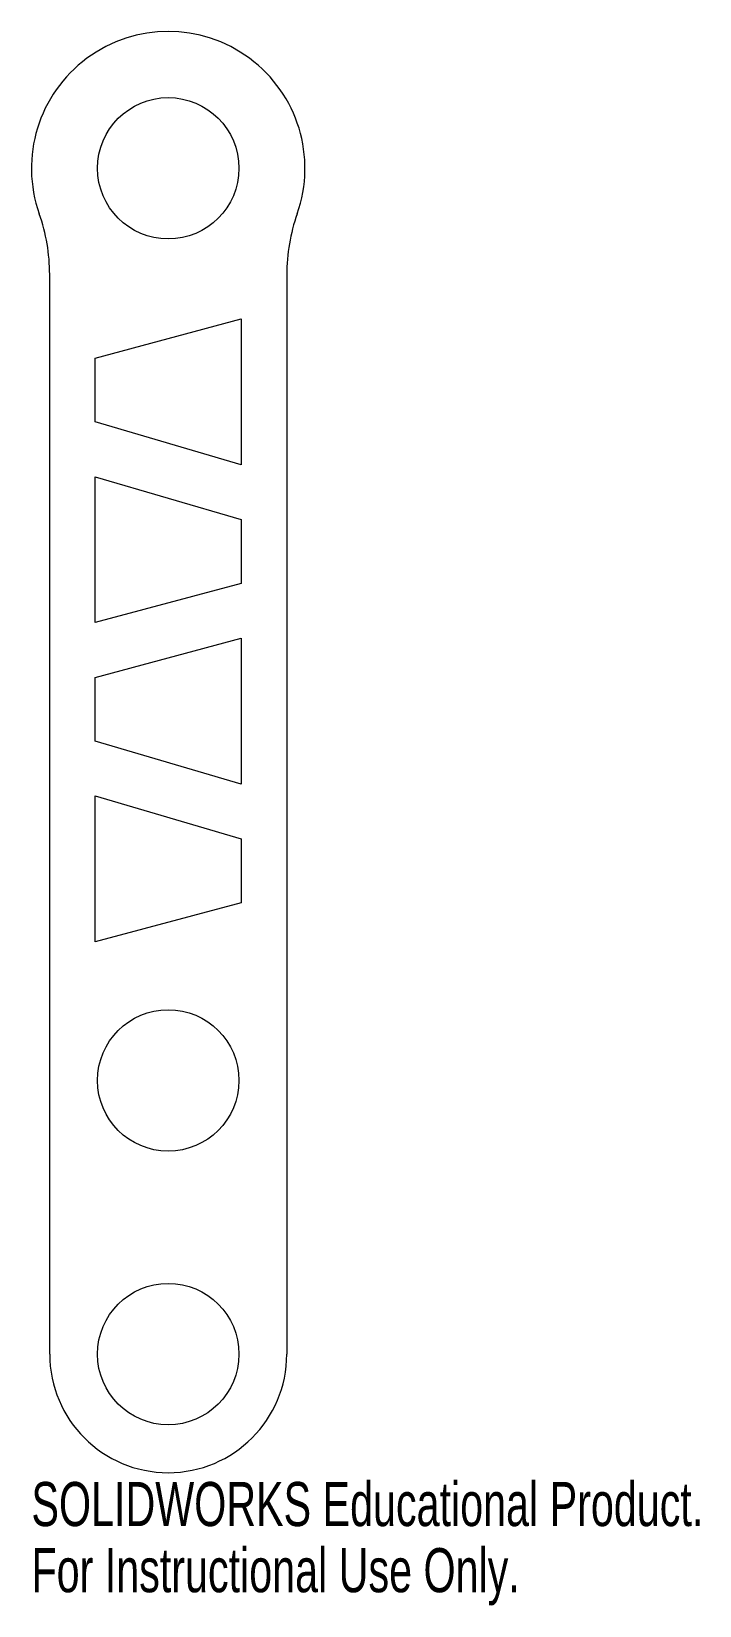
# Model space of a CAD drawing. Header units: millimetres. Extents: x -14 to 59, y -80 to 92.
import ezdxf

# ---------------------------------------------------------------- set-up
doc = ezdxf.new("R2010")
doc.units = ezdxf.units.MM
doc.styles.add('SLDTEXTSTYLE0', font='TXT', dxfattribs={"width": 0.7})

msp = doc.modelspace()

# ---------------------------------------------------------------- linework, layer by layer
at = {"color": 7, "linetype": 'Continuous', "lineweight": 15}
for p, q in [((-11.88, -52.52), (-11.88, 65.82)), ((14.12, 65.82), (14.12, -52.52)), ((-6.88, 56.67), (9.12, 60.96)), ((9.12, 60.96), (9.12, 44.96)), ((-6.88, 49.67), (-6.88, 56.67)), ((9.12, 44.96), (-6.88, 49.67)), ((-6.88, 43.67), (9.12, 38.96)), ((-6.88, 27.67), (-6.88, 43.67)), ((9.12, 38.96), (9.12, 31.96)), ((9.12, 31.96), (-6.88, 27.67)), ((-6.88, 21.67), (9.12, 25.96)), ((9.12, 25.96), (9.12, 9.96)), ((-6.88, 14.67), (-6.88, 21.67)), ((9.12, 9.96), (-6.88, 14.67)), ((-6.88, 8.67), (9.12, 3.96)), ((-6.88, -7.33), (-6.88, 8.67)), ((9.12, 3.96), (9.12, -3.04)), ((9.12, -3.04), (-6.88, -7.33))]:
    msp.add_line(p, q, dxfattribs=at)
for centre in [(1.12, 77.48), (1.12, -22.52), (1.12, -52.52)]:
    msp.add_circle(centre, 7.75, dxfattribs=at)
for centre, radius, start, end in [((1.12, 77.48), 15, 340.537, 199.463), ((-31.88, 65.82), 20, 0, 19.463), ((34.12, 65.82), 20, 160.537, 180), ((1.12, -52.52), 13, 180, 0)]:
    msp.add_arc(centre, radius, start, end, dxfattribs=at)

# ---------------------------------------------------------------- texts
at = {"color": 7, "linetype": 'Continuous', "char_height": 4.8336, "attachment_point": 1, "style": 'SLDTEXTSTYLE0'}
for s, insert in [('SOLIDWORKS Educational Product.', (-13.88, -66.54)), ('For Instructional Use Only.', (-13.88, -73.79))]:
    msp.add_mtext(s, dxfattribs=dict(at, insert=insert))

doc.saveas('drawing.dxf')
